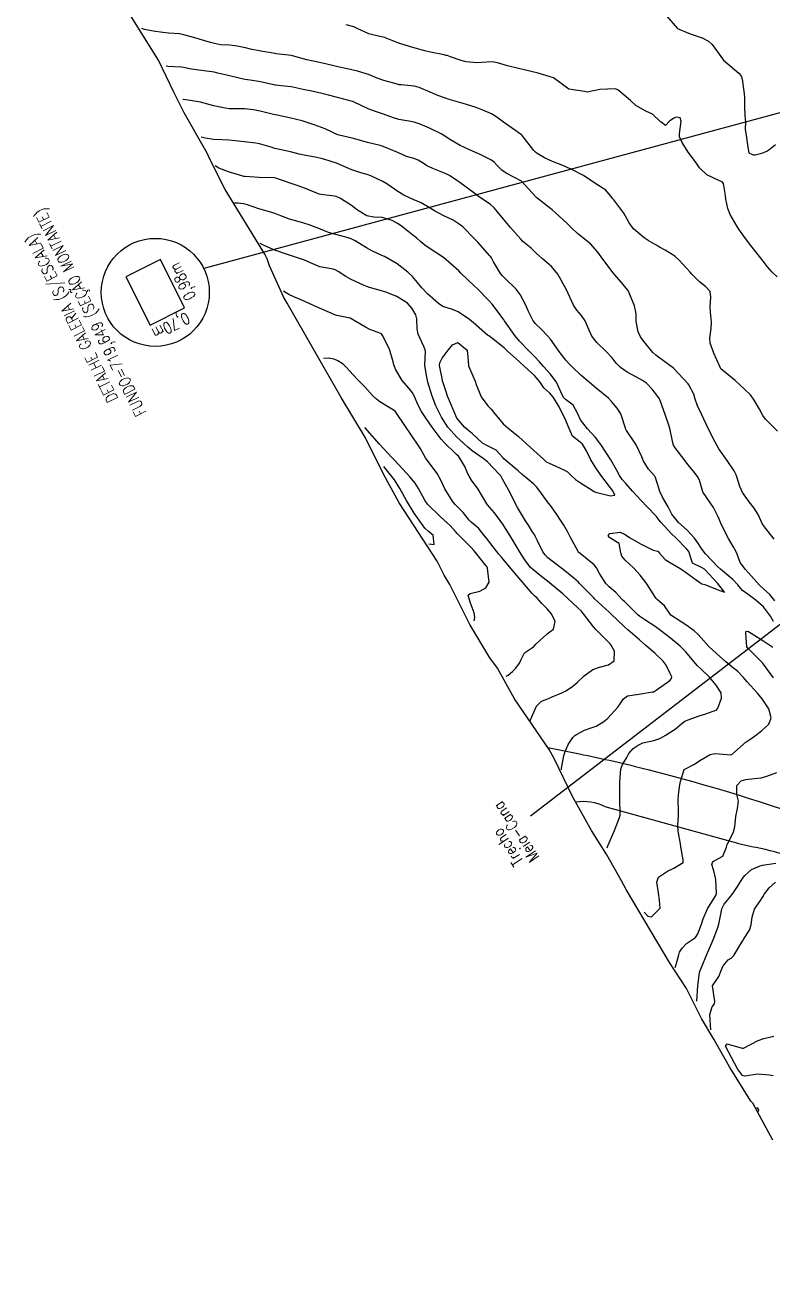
# Model space of a CAD drawing. Header units: metres. Extents: x 298520 to 308411, y 7433745 to 7450750.
# Drawn here: x 301635.1 to 301731.9, y 7441841.5 to 7442003 of the extents above; entities that cross this region are included whole.
import ezdxf

# ---------------------------------------------------------------- set-up
doc = ezdxf.new("R2010")
doc.units = ezdxf.units.M
doc.header["$LTSCALE"] = 10
doc.linetypes.add('CONTINUO', pattern=[0])
for name, color, linetype in [('Area', 45, 'Continuous'), ('Curvas de Nivel 1m', 11, 'Continuous'), ('Curvas de Nivel 5m', 15, 'Continuous'), ('TEXTO', 45, 'Continuous'), ('Vias Primárias', 230, 'Continuous')]:
    doc.layers.add(name, color=color, linetype=linetype)
doc.styles.add('ROMANS', font='romans', dxfattribs={"height": 0.2})

msp = doc.modelspace()

# ---------------------------------------------------------------- linework, layer by layer
at = {"layer": 'Area'}
msp.add_polyline3d([(301732.02, 7441858.46, 742.64), (301729.46, 7441863.25, 741.83), (301729.2, 7441863.52, 741.9), (301726.44, 7441867.99, 742.45), (301724.38, 7441871.54, 741.65), (301722.81, 7441874.24, 741.57), (301720.86, 7441878.14, 741.55), (301718.66, 7441881.49, 739.06), (301713.04, 7441890.95, 738.05), (301712.41, 7441892.09, 738.06), (301710.53, 7441895.45, 737.55), (301708.52, 7441898.62, 737.04), (301706.07, 7441903.02, 736.72), (301703.68, 7441907.91, 736.5), (301703.07, 7441909.09, 735.96), (301698.57, 7441915.67, 734.59), (301696.34, 7441919.64, 733.99), (301695.37, 7441920.96, 733.71), (301692.75, 7441925.28, 733.63), (301690.16, 7441930.47, 732.64), (301689.46, 7441931.7, 732.67), (301688.52, 7441933.5, 732.85), (301683.6, 7441941.08, 733.58), (301681.59, 7441944.79, 733.55), (301679.26, 7441949.49, 733.88), (301676.1, 7441954.72, 734.16), (301669.11, 7441966.96, 735.33), (301668.64, 7441967.69, 735.4), (301666.82, 7441971.79, 736.12), (301666.48, 7441972.69, 736.37), (301666.36, 7441972.93, 736.31), (301666.18, 7441973.29, 736.38), (301661.04, 7441981.66, 738.25), (301659.9, 7441983.95, 738.57), (301658.88, 7441986, 738.89), (301658.73, 7441986.4, 739.06), (301655.75, 7441991.59, 740.16), (301654.41, 7441994.31, 740.84), (301652.41, 7441998.42, 741.7), (301647.37, 7442006.54, 743.52)], dxfattribs=at)
at = {"layer": 'Curvas de Nivel 1m', "flags": 128}
for points, elevation in [([(301717.95, 7442004.54), (301719.7, 7442002.52), (301721.13, 7442001.93), (301721.7, 7442001.7), (301722.86, 7442001.31), (301723.69, 7442000.91), (301724.18, 7442000.47), (301725.66, 7441998.45), (301727.64, 7441996.76), (301727.92, 7441996.42), (301728.06, 7441995.99), (301728.27, 7441994.41), (301728.37, 7441993.64), (301728.35, 7441992.41), (301728.43, 7441991.27), (301728.48, 7441990.41), (301728.47, 7441989.49), (301728.64, 7441988.41), (301728.82, 7441987.11), (301728.92, 7441986.41), (301729.51, 7441986.16), (301729.75, 7441986.16), (301730.61, 7441986.39), (301731.27, 7441986.63), (301731.52, 7441986.83), (301732.37, 7441987.52)], 743), ([(301732.62, 7441970.36), (301731.94, 7441970.98), (301731.34, 7441971.65), (301730.79, 7441972.39), (301729.37, 7441974.2), (301729.21, 7441974.4), (301728.64, 7441975.15), (301727.73, 7441976.42), (301727.4, 7441976.9), (301726.49, 7441978.43), (301726.21, 7441979.22), (301725.95, 7441980.44), (301725.89, 7441980.88), (301725.65, 7441982.45), (301725.47, 7441982.66), (301725.13, 7441982.79), (301723.48, 7441983.58), (301722.52, 7441984.48), (301722.12, 7441985.11), (301721.51, 7441985.95), (301721.06, 7441986.5), (301720.27, 7441987.78), (301719.96, 7441988.52), (301719.95, 7441988.91), (301720.16, 7441990.51), (301720.01, 7441990.95), (301719.57, 7441991.03), (301719.19, 7441990.9), (301718.63, 7441990.53), (301718.11, 7441989.98), (301717.56, 7441990.4), (301717.48, 7441990.46), (301717.41, 7441990.54), (301716.44, 7441991.43), (301715.58, 7441991.82), (301714.3, 7441992.58), (301713.59, 7441993.21), (301711.97, 7441994.61), (301711.61, 7441994.71), (301709.61, 7441994.64), (301707.96, 7441994.31), (301707.61, 7441994.36), (301705.61, 7441994.69), (301703.63, 7441996.15), (301701.63, 7441996.73), (301699.64, 7441997.21), (301699.07, 7441997.34), (301697.65, 7441997.72), (301696.36, 7441998.09), (301695.65, 7441998.2), (301694.34, 7441998.13), (301693.65, 7441998.08), (301692.3, 7441998.2), (301691.66, 7441998.38), (301690.25, 7441998.87), (301689.81, 7441999.02), (301689.66, 7441999.06), (301689.44, 7441999.11), (301687.67, 7441999.49), (301686.92, 7441999.66), (301685.67, 7442000), (301684.96, 7442000.22), (301683.68, 7442000.59), (301682.78, 7442000.96), (301681.69, 7442001.39), (301680.36, 7442001.66), (301679.69, 7442001.84), (301678.18, 7442002.54), (301677.71, 7442002.74), (301676.74, 7442003.03)], 743), ([(301732.63, 7441950.36), (301731.11, 7441951.92), (301730.76, 7441952.38), (301730.32, 7441953.19), (301729.64, 7441954.39), (301729.14, 7441955.05), (301728.46, 7441955.72), (301727.71, 7441956.42), (301727.16, 7441956.91), (301725.3, 7441958.45), (301725.25, 7441958.51), (301725.19, 7441958.72), (301724.39, 7441960.46), (301723.93, 7441961.75), (301723.87, 7441962.46), (301724.03, 7441963.68), (301724.07, 7441964.46), (301723.95, 7441965.78), (301723.92, 7441966.46), (301724.02, 7441967.74), (301723.9, 7441968.46), (301723.31, 7441969.12), (301722.54, 7441969.71), (301721.76, 7441970.49), (301721.55, 7441970.72), (301721.33, 7441970.96), (301719.89, 7441972.51), (301719.35, 7441973.02), (301718.1, 7441973.79), (301717.37, 7441974.2), (301717.16, 7441974.33), (301716.8, 7441974.55), (301715.88, 7441975.07), (301715.38, 7441975.39), (301713.97, 7441976.58), (301713.4, 7441977.36), (301712.72, 7441978.6), (301711.44, 7441980.32), (301711.3, 7441980.47), (301711.21, 7441980.61), (301710.4, 7441981.57), (301709.46, 7441982.19), (301708.69, 7441982.65), (301707.48, 7441983.47), (301705.83, 7441984.34), (301705.49, 7441984.5), (301705.05, 7441984.69), (301703.5, 7441985.29), (301702.43, 7441985.79), (301701.51, 7441986.33), (301701.28, 7441986.51), (301701.06, 7441986.74), (301699.54, 7441988.68), (301699.45, 7441988.76), (301697.56, 7441990.11), (301697.15, 7441990.38), (301696.6, 7441990.79), (301696, 7441991.24), (301695.57, 7441991.46), (301694.44, 7441991.96), (301693.58, 7441992.29), (301691.78, 7441992.85), (301691.59, 7441992.9), (301690.07, 7441993.34), (301689.6, 7441993.5), (301688.62, 7441993.87), (301687.61, 7441994.3), (301686.2, 7441994.91), (301685.61, 7441995.06), (301683.88, 7441995.22), (301683.62, 7441995.26), (301683.21, 7441995.36), (301681.62, 7441995.8), (301680.76, 7441996.12), (301679.63, 7441996.57), (301678.2, 7441997.01), (301677.63, 7441997.15), (301677.47, 7441997.18), (301675.64, 7441997.57), (301674.97, 7441997.73), (301673.65, 7441998.05), (301672.44, 7441998.29), (301671.65, 7441998.46), (301669.77, 7441999.01), (301669.66, 7441999.04), (301668.86, 7441999.13), (301667.66, 7441999.26), (301667.53, 7441999.28), (301665.67, 7441999.61), (301664.35, 7441999.86), (301663.67, 7442000.02), (301662.6, 7442000.27), (301661.67, 7442000.36), (301660.46, 7442000.43), (301659.68, 7442000.58), (301659.16, 7442000.72), (301657.68, 7442001.17), (301657.41, 7442001.26), (301655.69, 7442001.74), (301655.15, 7442001.83), (301653.69, 7442001.95), (301652.98, 7442002.03), (301651.7, 7442002.2), (301650.61, 7442002.43), (301650.25, 7442002.52)], 742), ([(301732.2, 7441936.36), (301730.94, 7441937.95), (301730.64, 7441938.38), (301730.12, 7441939.55), (301729.61, 7441940.39), (301728.97, 7441941.18), (301728.12, 7441942.41), (301727.76, 7441943.18), (301727.37, 7441944.42), (301727.28, 7441944.69), (301727.02, 7441945.2), (301726.22, 7441946.44), (301725.06, 7441948.07), (301724.82, 7441948.45), (301724.52, 7441949), (301723.77, 7441950.46), (301723.1, 7441951.9), (301722.83, 7441952.47), (301722.27, 7441953.62), (301721.99, 7441954.49), (301721.8, 7441955.15), (301721.15, 7441956.36), (301721.05, 7441956.5), (301719.18, 7441958.52), (301717.2, 7441959.96), (301716.86, 7441960.2), (301716.49, 7441960.55), (301715.23, 7441962.1), (301714.89, 7441962.57), (301714.6, 7441963.22), (301714.34, 7441964.58), (301714.31, 7441965.54), (301714.11, 7441966.58), (301713.3, 7441968.59), (301712.37, 7441969.66), (301711.55, 7441970.62), (301711.33, 7441970.88), (301710, 7441972.63), (301709.36, 7441973.57), (301708.41, 7441974.65), (301707.38, 7441975.45), (301706.71, 7441975.99), (301705.99, 7441976.68), (301705.4, 7441977.27), (301703.84, 7441978.71), (301703.43, 7441979.05), (301702.04, 7441980.12), (301701.44, 7441980.58), (301701.37, 7441980.66), (301701.31, 7441980.73), (301699.47, 7441982.76), (301697.48, 7441983.81), (301696.9, 7441984.2), (301696.3, 7441984.8), (301695.91, 7441985.21), (301695.5, 7441985.51), (301694.12, 7441986.21), (301693.51, 7441986.48), (301692.64, 7441986.84), (301691.52, 7441987.36), (301690.28, 7441988.12), (301689.54, 7441988.6), (301689.05, 7441988.88), (301687.55, 7441989.62), (301686.35, 7441990.12), (301685.56, 7441990.39), (301685.13, 7441990.5), (301683.56, 7441990.75), (301682.86, 7441990.96), (301681.57, 7441991.44), (301680.42, 7441991.83), (301679.58, 7441992.15), (301677.69, 7441993.02), (301677.59, 7441993.06), (301677.54, 7441993.08), (301675.6, 7441993.61), (301674.45, 7441993.9), (301673.6, 7441994.11), (301672.27, 7441994.42), (301671.61, 7441994.55), (301671.16, 7441994.64), (301669.61, 7441994.97), (301668.33, 7441995.13), (301667.61, 7441995.19), (301667.55, 7441995.2), (301665.62, 7441995.61), (301664.28, 7441995.84), (301663.62, 7441995.94), (301662.68, 7441996.14), (301661.62, 7441996.4), (301660.1, 7441996.75), (301659.63, 7441996.86), (301659.31, 7441996.91), (301657.63, 7441997.12), (301656.67, 7441997.27), (301655.64, 7441997.48), (301655.41, 7441997.51), (301653.64, 7441997.63), (301653.47, 7441997.64), (301653.41, 7441997.65)], 741), ([(301732.11, 7441925.68), (301731.75, 7441926.37), (301730.81, 7441927.58), (301729.9, 7441928.39), (301728.83, 7441929.19), (301728.12, 7441929.7), (301727.49, 7441930.42), (301726.85, 7441931.11), (301725.25, 7441932.45), (301724.88, 7441932.8), (301723.31, 7441934.47), (301722.9, 7441935.02), (301722.33, 7441935.9), (301721.9, 7441936.49), (301720.93, 7441937.53), (301719.82, 7441938.51), (301718.95, 7441939.59), (301718.65, 7441940.22), (301718.48, 7441940.53), (301717.73, 7441941.79), (301717.41, 7441942.54), (301717.3, 7441942.85), (301717.01, 7441943.79), (301716.84, 7441944.37), (301716.73, 7441944.54), (301715.91, 7441945.44), (301715.22, 7441946.57), (301715.04, 7441947.02), (301714.33, 7441948.58), (301713.08, 7441950.42), (301713.02, 7441950.53), (301712.99, 7441950.59), (301712.93, 7441950.75), (301712.35, 7441952.6), (301711.86, 7441953.35), (301711.13, 7441954.2), (301710.72, 7441954.62), (301709.15, 7441955.92), (301708.26, 7441956.65), (301707.17, 7441957.61), (301706.05, 7441958.68), (301705.61, 7441959.11), (301705.19, 7441959.57), (301704.36, 7441960.7), (301703.23, 7441962.27), (301702.84, 7441962.72), (301702.04, 7441963.52), (301701.25, 7441964.31), (301700.92, 7441964.74), (301700.37, 7441965.85), (301699.97, 7441966.75), (301699.29, 7441968.08), (301698.79, 7441968.77), (301697.32, 7441970.19), (301697.01, 7441970.48), (301696.75, 7441970.79), (301695.84, 7441972.31), (301695.58, 7441972.81), (301695.48, 7441972.93), (301695.36, 7441973.07), (301693.79, 7441974.83), (301693.38, 7441975.28), (301691.84, 7441976.85), (301691.4, 7441977.19), (301690.59, 7441977.68), (301689.41, 7441978.27), (301688.19, 7441978.89), (301687.43, 7441979.37), (301686.47, 7441979.95), (301685.44, 7441980.38), (301684.22, 7441980.94), (301683.45, 7441981.43), (301682.12, 7441982.31), (301681.47, 7441982.7), (301680.93, 7441982.98), (301679.92, 7441983.43), (301679.48, 7441983.6), (301678.66, 7441983.83), (301677.48, 7441984.22), (301675.58, 7441985.04), (301675.49, 7441985.07), (301673.98, 7441985.55), (301673.5, 7441985.68), (301672.73, 7441985.85), (301671.5, 7441986.07), (301670.66, 7441986.25), (301669.51, 7441986.54), (301667.72, 7441986.93), (301667.51, 7441986.99), (301667.01, 7441987.15), (301665.52, 7441987.59), (301665.01, 7441987.68), (301663.52, 7441987.84), (301662.77, 7441987.95), (301661.53, 7441988.07), (301660.66, 7441988.09), (301659.53, 7441988.14), (301658.46, 7441988.32), (301657.93, 7441988.46)], 739), ([(301715.37, 7441888.02), (301715.86, 7441887.51), (301716.33, 7441887.42), (301717.43, 7441888.53), (301717.37, 7441889.55), (301717.2, 7441890.54), (301717.01, 7441891.92), (301717.23, 7441892.54), (301718.4, 7441893.33), (301719.21, 7441893.71), (301720.41, 7441894.45), (301720.44, 7441894.48), (301720.44, 7441894.5), (301720.42, 7441894.78), (301720.13, 7441896.5), (301720.06, 7441896.89), (301719.77, 7441898.51), (301719.73, 7441899.25), (301719.81, 7441900.51), (301719.82, 7441901.18), (301719.78, 7441902.51), (301719.81, 7441903.22), (301719.98, 7441904.51), (301720.09, 7441904.96), (301720.56, 7441906.5), (301721.87, 7441907.19), (301722.57, 7441907.65), (301723.93, 7441908.46), (301724.58, 7441908.57), (301726.14, 7441908.43), (301726.58, 7441908.39), (301726.71, 7441908.43), (301728.6, 7441910.07), (301728.78, 7441910.22), (301729.04, 7441910.4), (301729.98, 7441911.02), (301730.62, 7441911.56), (301731.06, 7441911.95), (301731.51, 7441912.37), (301731.83, 7441913.18), (301731.53, 7441914.37), (301730.67, 7441915.66), (301730.05, 7441916.39), (301728.7, 7441917.88), (301728.45, 7441918.16), (301728.26, 7441918.41), (301727.51, 7441919.21), (301726.72, 7441919.81), (301725.94, 7441920.44), (301724.74, 7441921.54), (301723.74, 7441922.46), (301722.76, 7441923.58), (301722.34, 7441924.05), (301721.84, 7441924.48), (301720.78, 7441925.24), (301718.8, 7441926.52), (301717.99, 7441927.71), (301717.06, 7441928.55), (301716.93, 7441928.66), (301716.83, 7441928.81), (301715.72, 7441930.56), (301714.86, 7441931.69), (301714.01, 7441932.58), (301712.88, 7441933.62), (301712.45, 7441934.16), (301712.34, 7441934.6), (301712.11, 7441935.8), (301710.91, 7441936.53), (301710.81, 7441936.62), (301710.71, 7441936.82), (301710.92, 7441937.11), (301712.24, 7441937.28), (301712.92, 7441936.94), (301713.47, 7441936.58), (301714.9, 7441935.74), (301716.52, 7441934.93), (301716.9, 7441934.84), (301717.14, 7441934.79), (301717.35, 7441934.54), (301718.09, 7441933.74), (301718.88, 7441933.23), (301720.1, 7441932.51), (301720.87, 7441931.99), (301722.57, 7441930.75), (301722.84, 7441930.57), (301723.23, 7441930.47), (301724.84, 7441929.84), (301725.79, 7441929.48), (301725.05, 7441930.45), (301724.85, 7441930.66), (301723.17, 7441932.47), (301722.87, 7441932.65), (301721.62, 7441933.23), (301721.26, 7441934.49), (301721.17, 7441934.77), (301720.9, 7441935.08), (301719.45, 7441936.51), (301718.92, 7441937.03), (301717.54, 7441938.54), (301717.28, 7441938.88), (301716.95, 7441939.29), (301715.74, 7441940.56), (301714.97, 7441941.35), (301713.84, 7441942.58), (301713, 7441943.56), (301712.52, 7441944.11), (301712.15, 7441944.6), (301711.76, 7441945.35), (301711.03, 7441946.62), (301709.74, 7441948.63), (301709.07, 7441949.53), (301708.03, 7441950.65), (301707.1, 7441951.83), (301706.73, 7441952.67), (301706.15, 7441953.71), (301705.13, 7441954.51), (301704.96, 7441954.69), (301704.75, 7441955.08), (301703.99, 7441956.7), (301703.17, 7441957.8), (301702.3, 7441958.72), (301701.79, 7441959.33), (301701.2, 7441959.99), (301700.41, 7441960.75), (301699.22, 7441962), (301698.59, 7441962.77), (301697.25, 7441964.65), (301697.2, 7441964.73), (301697.17, 7441964.78), (301696.36, 7441965.89), (301695.65, 7441966.8), (301695.28, 7441967.24), (301693.71, 7441968.83), (301693.31, 7441969.21), (301691.61, 7441970.85), (301691.33, 7441971.12), (301689.35, 7441972.88), (301687.37, 7441974.17), (301686.94, 7441974.48), (301686.41, 7441974.91), (301685.84, 7441975.39), (301685.38, 7441975.75), (301683.87, 7441976.95), (301683.4, 7441977.28), (301682.69, 7441977.67), (301681.41, 7441978.06), (301680.32, 7441978.07), (301679.41, 7441978.28), (301678.22, 7441979.01), (301677.43, 7441979.62), (301675.99, 7441980.49), (301675.44, 7441980.75), (301675.21, 7441980.82), (301673.44, 7441981.02), (301673.24, 7441981.07), (301671.45, 7441981.81), (301670.38, 7441982.18), (301669.46, 7441982.49), (301667.6, 7441983.14), (301667.47, 7441983.17), (301667.43, 7441983.18), (301665.47, 7441983.23), (301663.63, 7441983.35), (301663.47, 7441983.37), (301663.23, 7441983.44), (301661.48, 7441983.97), (301660.25, 7441984.46), (301659.74, 7441984.72)], 738), ([(301710.56, 7441896.37), (301710.59, 7441896.47), (301710.65, 7441896.62), (301710.81, 7441896.98), (301711.51, 7441898.6), (301712.16, 7441900.28), (301712.24, 7441900.59), (301712.24, 7441900.84), (301712.2, 7441902.59), (301712.21, 7441904.28), (301712.21, 7441904.59), (301712.21, 7441904.92), (301712.36, 7441906.59), (301712.57, 7441907.16), (301713.1, 7441908.06), (301713.39, 7441908.58), (301713.95, 7441909.21), (301714.59, 7441909.68), (301715.21, 7441909.95), (301716.6, 7441910.28), (301717.41, 7441910.54), (301718.18, 7441910.96), (301718.61, 7441911.24), (301719.39, 7441911.75), (301720.3, 7441912.5), (301720.47, 7441912.66), (301720.64, 7441912.76), (301721.08, 7441912.94), (301722.64, 7441913.52), (301723.37, 7441913.74), (301724.65, 7441914.21), (301724.8, 7441914.3), (301724.9, 7441914.45), (301725.37, 7441915.74), (301725.33, 7441916.44), (301724.69, 7441917.45), (301723.82, 7441918.46), (301722.71, 7441919.54), (301722.24, 7441920), (301721.84, 7441920.48), (301720.74, 7441921.8), (301720.01, 7441922.51), (301718.76, 7441923.51), (301718.2, 7441923.96), (301717.48, 7441924.54), (301716.78, 7441925.04), (301715.46, 7441925.9), (301714.8, 7441926.34), (301714.53, 7441926.57), (301712.82, 7441928.26), (301712.65, 7441928.42), (301712.48, 7441928.6), (301711.67, 7441929.45), (301710.84, 7441930.16), (301710.39, 7441930.62), (301709.57, 7441931.92), (301709.18, 7441932.64), (301708.88, 7441933.04), (301707.07, 7441934.48), (301706.89, 7441934.62), (301706.87, 7441934.64), (301706.85, 7441934.66), (301706.79, 7441934.77), (301705.79, 7441936.68), (301705.49, 7441937.25), (301704.94, 7441938.18), (301704.61, 7441938.69), (301703.95, 7441939.7), (301703.22, 7441940.71), (301702.97, 7441941.04), (301701.73, 7441942.73), (301701.42, 7441943.16), (301701, 7441943.53), (301699.56, 7441944.75), (301699.02, 7441945.23), (301697.18, 7441946.78), (301697.04, 7441946.93), (301696.16, 7441947.9), (301695.06, 7441948.44), (301694.42, 7441948.82), (301693.07, 7441950.03), (301692.64, 7441950.39), (301692.1, 7441950.84), (301691.1, 7441952.05), (301690.72, 7441952.86), (301690.26, 7441954), (301689.88, 7441954.87), (301689.7, 7441955.43), (301689.24, 7441956.88), (301689.16, 7441957.18), (301688.85, 7441958.88), (301688.88, 7441959.19), (301689.19, 7441959.8), (301689.98, 7441960.87), (301690.52, 7441961.56), (301691.22, 7441961.83), (301692.43, 7441960.84), (301692.53, 7441959.49), (301692.6, 7441958.84), (301693.16, 7441957.53), (301693.44, 7441956.83), (301693.58, 7441956.4), (301694.22, 7441954.82), (301695.12, 7441953.63), (301695.52, 7441953.21), (301695.83, 7441952.8), (301697.09, 7441951.29), (301697.69, 7441950.77), (301699.07, 7441949.68), (301700.06, 7441948.75), (301701.05, 7441947.84), (301702.3, 7441946.72), (301702.68, 7441946.36), (301703.03, 7441946.2), (301703.92, 7441945.8), (301705.02, 7441945.29), (301705.43, 7441945.09), (301705.83, 7441944.68), (301706.45, 7441944.11), (301707, 7441943.76), (301708.76, 7441942.64), (301708.99, 7441942.5), (301709.22, 7441942.4), (301710.98, 7441941.96), (301711.56, 7441942.04), (301711.31, 7441942.62), (301711.17, 7441942.79), (301711, 7441942.99), (301709.75, 7441944.63), (301709.02, 7441945.71), (301708.47, 7441946.65), (301707.9, 7441947.8), (301707.39, 7441948.66), (301707.07, 7441948.94), (301706.09, 7441949.69), (301705.64, 7441950.68), (301705.1, 7441952.03), (301704.74, 7441952.69), (301704.33, 7441953.49), (301703.62, 7441954.71), (301703.14, 7441955.27), (301702.38, 7441955.96), (301701.86, 7441956.73), (301701.17, 7441957.57), (301699.84, 7441958.75), (301699.19, 7441959.34), (301697.62, 7441960.78), (301697.21, 7441961.14), (301695.56, 7441962.47), (301695.23, 7441962.7), (301695.06, 7441962.81), (301693.25, 7441964.4), (301692.74, 7441964.84), (301691.26, 7441965.82), (301690.51, 7441966.11), (301689.27, 7441966.51), (301688.69, 7441966.89), (301687.29, 7441968.17), (301686.56, 7441968.91), (301686, 7441969.61), (301685.32, 7441970.4), (301684.74, 7441970.94), (301683.34, 7441972.02), (301681.7, 7441972.97), (301681.35, 7441973.13), (301680.08, 7441973.71), (301679.36, 7441974.11), (301677.92, 7441975.01), (301677.38, 7441975.29), (301676.99, 7441975.41), (301675.38, 7441975.83), (301674.45, 7441976.12), (301673.39, 7441976.52), (301671.95, 7441977.08), (301671.4, 7441977.28), (301671.14, 7441977.35), (301669.4, 7441977.81), (301668.29, 7441978.25), (301667.41, 7441978.59), (301665.42, 7441979.16), (301663.93, 7441979.69), (301663.43, 7441979.81), (301662.73, 7441979.9), (301662.28, 7441979.92)], 737), ([(301704.66, 7441906.48), (301704.64, 7441906.61), (301704.64, 7441906.69), (301704.97, 7441908.29), (301705.08, 7441908.69), (301705.51, 7441909.76), (301706.12, 7441910.67), (301706.38, 7441910.9), (301706.61, 7441911.04), (301707.65, 7441911.62), (301708.62, 7441911.93), (301709.15, 7441912.11), (301710.01, 7441912.63), (301710.36, 7441912.9), (301710.64, 7441913.17), (301711.94, 7441914.6), (301712.24, 7441915.02), (301712.67, 7441915.67), (301713.22, 7441916.04), (301714.68, 7441916.25), (301714.95, 7441916.29), (301716.44, 7441916.55), (301716.65, 7441916.59), (301716.68, 7441916.6), (301716.94, 7441916.8), (301718.7, 7441918.06), (301718.91, 7441918.31), (301718.94, 7441918.52), (301718.71, 7441919.03), (301718.2, 7441920.01), (301717.84, 7441920.53), (301716.74, 7441921.58), (301715.6, 7441922.56), (301714.76, 7441923.29), (301713.26, 7441924.59), (301712.78, 7441925.02), (301711.09, 7441926.62), (301710.94, 7441926.75), (301710.81, 7441926.88), (301708.93, 7441928.64), (301708.82, 7441928.74), (301707.88, 7441929.7), (301706.94, 7441930.67), (301706.84, 7441930.77), (301706.24, 7441931.29), (301704.87, 7441932.42), (301704.5, 7441932.69), (301702.89, 7441933.94), (301702.51, 7441934.33), (301702.24, 7441934.72), (301701.52, 7441936.12), (301701.25, 7441936.74), (301701.13, 7441936.94), (301700.93, 7441937.23), (301700.35, 7441938.16), (301700, 7441938.75), (301698.96, 7441940.44), (301698.78, 7441940.76), (301698.58, 7441941.16), (301697.76, 7441942.77), (301697.01, 7441944.15), (301696.77, 7441944.55), (301696.59, 7441944.79), (301695.04, 7441946.37), (301694.48, 7441946.82), (301693.05, 7441947.82), (301692.5, 7441948.28), (301691.92, 7441948.85), (301691.46, 7441949.25), (301691.07, 7441949.58), (301689.93, 7441950.87), (301689.1, 7441952.16), (301688.73, 7441952.88), (301688.38, 7441953.62), (301687.88, 7441954.89), (301687.34, 7441956.71), (301687.3, 7441956.9), (301687.16, 7441957.57), (301686.95, 7441958.9), (301687, 7441960.7), (301686.98, 7441960.9), (301686.79, 7441961.33), (301686.07, 7441962.92), (301685.92, 7441963.6), (301685.9, 7441964.92), (301685.78, 7441965.44), (301685.27, 7441966.31), (301684.67, 7441966.94), (301683.29, 7441967.8), (301681.87, 7441968.38), (301681.3, 7441968.56), (301679.75, 7441968.99), (301679.41, 7441969.1), (301679.3, 7441969.14), (301679.07, 7441969.24), (301677.31, 7441970.04), (301676.71, 7441970.42), (301675.71, 7441971.04), (301675.33, 7441971.25), (301675.04, 7441971.34), (301673.33, 7441971.64), (301672.4, 7441972.02), (301671.34, 7441972.51), (301669.54, 7441973.12), (301669.39, 7441973.16), (301669.35, 7441973.17), (301669.28, 7441973.19), (301667.36, 7441973.86), (301666.09, 7441974.43), (301665.6, 7441974.69)], 736), ([(301697.49, 7441918.59), (301697.72, 7441918.74), (301698.28, 7441919.19), (301698.71, 7441919.62), (301699.2, 7441920.27), (301699.42, 7441920.75), (301699.85, 7441921.63), (301700.75, 7441922.23), (301701.05, 7441922.43), (301701.34, 7441922.73), (301702.77, 7441924.09), (301703.13, 7441924.34), (301703.63, 7441924.7), (301703.81, 7441925.68), (301703.36, 7441926.7), (301702.81, 7441927.34), (301702.12, 7441928.02), (301701.51, 7441928.73), (301701.13, 7441929.03), (301700.83, 7441929.3), (301699.65, 7441930.75), (301698.86, 7441931.66), (301697.92, 7441932.77), (301696.89, 7441934.02), (301696.53, 7441934.43), (301696.24, 7441934.79), (301694.92, 7441936.47), (301694.67, 7441936.81), (301693.89, 7441937.78), (301692.94, 7441938.57), (301692.8, 7441938.69), (301692.67, 7441938.83), (301691.91, 7441939.8), (301690.96, 7441940.76), (301690.86, 7441940.86), (301690.53, 7441941.3), (301689.53, 7441942.87), (301689, 7441944), (301688.54, 7441944.88), (301687.04, 7441946.9), (301686.31, 7441948.16), (301685.82, 7441948.92), (301685.51, 7441949.36), (301685.07, 7441949.99), (301684.44, 7441950.94), (301683.11, 7441952.95), (301681.12, 7441954.17), (301680.65, 7441954.5), (301680.16, 7441954.98), (301679.15, 7441956.09), (301678.24, 7441957.01), (301677.17, 7441958.18), (301676.78, 7441958.62), (301676.33, 7441959.03), (301675.64, 7441959.49), (301675.19, 7441959.68), (301674.43, 7441959.82), (301673.82, 7441959.79)], 734), ([(301693.31, 7441925.78), (301693.41, 7441926.2), (301693.34, 7441926.82), (301692.82, 7441928.2), (301692.55, 7441929.11), (301692.83, 7441929.32), (301694.05, 7441929.6), (301694.84, 7441930.03), (301695.28, 7441930.8), (301695.07, 7441932.61), (301694.97, 7441932.81), (301694.92, 7441932.86), (301694.87, 7441932.92), (301693.35, 7441934.83), (301692.9, 7441935.33), (301691.38, 7441936.85), (301691.14, 7441937.08), (301690.93, 7441937.33), (301690.21, 7441938.14), (301689.4, 7441938.88), (301688.95, 7441939.27), (301687.29, 7441940.9), (301686.97, 7441941.31), (301686.1, 7441942.91), (301685.68, 7441943.6), (301685.01, 7441944.42), (301684.55, 7441944.93), (301683.04, 7441946.54), (301682.64, 7441946.95), (301681.06, 7441948.68), (301679.17, 7441950.82)], 733), ([(301687.47, 7441935.76), (301688.13, 7441935.66), (301688.01, 7441936.89), (301687.4, 7441937.36), (301686.93, 7441937.77), (301685.55, 7441939.73), (301684.56, 7441941.35), (301683.69, 7441942.94), (301683, 7441944.04), (301681.63, 7441945.76)], 732), ([(301732.11, 7441918.37), (301730.72, 7441920.31), (301730.67, 7441920.38), (301728.75, 7441922.27), (301728.68, 7441922.4), (301728.55, 7441924.18), (301728.56, 7441924.4), (301728.77, 7441924.43), (301728.88, 7441924.4), (301730.76, 7441923.23), (301731.28, 7441922.89), (301732.04, 7441922.37)], 739), ([(301719.37, 7441880.83), (301719.51, 7441881.25), (301719.84, 7441882.5), (301719.95, 7441882.83), (301720.28, 7441883.36), (301720.84, 7441883.94), (301721.62, 7441884.49), (301722.03, 7441884.75), (301722.3, 7441885.19), (301722.79, 7441886.47), (301723, 7441887.14), (301723.57, 7441888.46), (301724.36, 7441889.72), (301724.65, 7441890.16), (301724.74, 7441890.45), (301724.65, 7441892.19), (301724.63, 7441892.45), (301724.4, 7441893.37), (301724.14, 7441894.18), (301724.22, 7441894.45), (301724.29, 7441894.58), (301724.42, 7441894.66), (301725.58, 7441895.29), (301726.04, 7441896.43), (301726.11, 7441896.77), (301726.45, 7441897.44), (301726.95, 7441898.42), (301727.11, 7441899.06), (301727.26, 7441900.42), (301727.46, 7441901.45), (301727.61, 7441902.41), (301727.39, 7441903.28), (301727.39, 7441904.42), (301727.94, 7441905.02), (301728.55, 7441905.22), (301729.62, 7441905.32), (301730.55, 7441905.44), (301731.28, 7441905.64), (301732.56, 7441906.13)], 739), ([(301723.99, 7441872.78), (301723.89, 7441874.74), (301724.19, 7441875.75), (301724.49, 7441876.15), (301724.54, 7441876.45), (301724.22, 7441878.45), (301725.02, 7441879.66), (301725.33, 7441880.44), (301725.61, 7441881.08), (301726.26, 7441881.82), (301726.63, 7441882.06), (301726.97, 7441882.42), (301728.03, 7441884.14), (301728.19, 7441884.4), (301728.23, 7441884.46), (301728.3, 7441884.55), (301729.03, 7441885.68), (301729.24, 7441886.39), (301729.35, 7441887.37), (301729.67, 7441888.39), (301729.93, 7441888.8), (301730.35, 7441889.41), (301730.73, 7441890), (301730.95, 7441890.37), (301731.57, 7441891.17), (301732.39, 7441891.91)], 741), ([(301732.09, 7441866.82), (301731.55, 7441866.91), (301730.09, 7441867.01), (301728.43, 7441866.74), (301728.09, 7441866.83), (301727.45, 7441867.71), (301725.91, 7441870.65), (301726.14, 7441870.95), (301728.05, 7441870.41), (301728.13, 7441870.38), (301728.17, 7441870.37), (301728.23, 7441870.41), (301730.14, 7441871.39), (301730.89, 7441871.63), (301732.15, 7441871.94)], 742), ([(301730.14, 7441862.2), (301730.19, 7441862.22), (301730.23, 7441862.38), (301730.04, 7441862.67), (301729.91, 7441862.63)], 741)]:
    msp.add_lwpolyline(points, dxfattribs=dict(at, elevation=elevation))
at = {"layer": 'Curvas de Nivel 5m', "flags": 128}
for points, elevation in [([(301732.28, 7441928.36), (301731.66, 7441929.2), (301730.84, 7441929.94), (301730.3, 7441930.39), (301728.87, 7441931.98), (301728.48, 7441932.41), (301727.82, 7441933.35), (301727.4, 7441934.42), (301727.25, 7441934.78), (301726.9, 7441935.39), (301726.3, 7441936.44), (301725.59, 7441937.78), (301725.28, 7441938.45), (301724.95, 7441939.24), (301724.33, 7441940.46), (301722.99, 7441942.4), (301722.96, 7441942.47), (301722.53, 7441944), (301722.28, 7441944.48), (301721.73, 7441945.2), (301721.03, 7441946.05), (301720.67, 7441946.5), (301719.38, 7441948.19), (301719.17, 7441948.52), (301719.07, 7441948.83), (301718.72, 7441950.52), (301718.6, 7441951.01), (301718.09, 7441952.53), (301717.48, 7441954.18), (301717.33, 7441954.54), (301717.14, 7441954.85), (301716.4, 7441955.8), (301715.67, 7441956.56), (301715.16, 7441956.94), (301714.37, 7441957.37), (301713.17, 7441958.02), (301712.31, 7441958.6), (301711.74, 7441959.16), (301711.2, 7441959.86), (301710.48, 7441960.63), (301709.22, 7441961.83), (301708.6, 7441962.65), (301708.08, 7441963.82), (301707.73, 7441964.66), (301707.26, 7441965.34), (301706.64, 7441966.04), (301706.22, 7441966.68), (301705.3, 7441968.69), (301704.17, 7441970.7), (301703.34, 7441971.7), (301702.13, 7441972.72), (301701.36, 7441973.42), (301700.7, 7441974.07), (301699.84, 7441974.75), (301699.59, 7441974.97), (301699.38, 7441975.22), (301698.05, 7441976.77), (301697.4, 7441977.51), (301696.37, 7441978.8), (301695.93, 7441979.3), (301695.43, 7441979.73), (301693.85, 7441980.83), (301693.45, 7441981.12), (301692.46, 7441981.84), (301691.47, 7441982.56), (301691.1, 7441982.86), (301690.12, 7441983.51), (301689.48, 7441983.79), (301687.97, 7441984.41), (301687.49, 7441984.61), (301687.28, 7441984.7), (301686.96, 7441984.91), (301686.07, 7441985.49), (301685.5, 7441985.68), (301684.54, 7441985.97), (301683.51, 7441986.42), (301682.28, 7441986.96), (301681.52, 7441987.25), (301681.13, 7441987.36), (301679.52, 7441987.75), (301678.47, 7441988.07), (301677.53, 7441988.34), (301675.85, 7441988.72), (301675.54, 7441988.82), (301675, 7441989.05), (301674.01, 7441989.52), (301673.55, 7441989.71), (301672.59, 7441990.05), (301671.56, 7441990.41), (301671.02, 7441990.56), (301669.56, 7441990.93), (301668.63, 7441991.13), (301667.57, 7441991.33), (301667.33, 7441991.38), (301665.57, 7441991.81), (301664.74, 7441992.01), (301663.58, 7441992.13), (301662.66, 7441992.12), (301661.58, 7441992.14), (301660.63, 7441992.28), (301659.58, 7441992.52), (301657.86, 7441992.99), (301657.59, 7441993.04), (301655.97, 7441993.28), (301655.59, 7441993.32), (301655.57, 7441993.32)], 740), ([(301700.6, 7441912.8), (301700.63, 7441912.93), (301701.4, 7441914.73), (301702.04, 7441915.35), (301702.67, 7441915.58), (301703.46, 7441915.91), (301704.68, 7441916.44), (301704.86, 7441916.51), (301705.21, 7441916.68), (301706.09, 7441917.27), (301706.69, 7441917.77), (301707.6, 7441918.66), (301708.71, 7441919.47), (301709.57, 7441919.78), (301710.72, 7441920.08), (301711.47, 7441920.61), (301711.5, 7441921.85), (301711.1, 7441922.61), (301710.94, 7441922.8), (301710.76, 7441922.99), (301709.1, 7441924.64), (301708.78, 7441925), (301707.5, 7441926.66), (301707.19, 7441927.05), (301706.81, 7441927.42), (301705.47, 7441928.68), (301704.83, 7441929.27), (301703.09, 7441930.71), (301702.85, 7441930.9), (301702.1, 7441931.47), (301700.87, 7441932.46), (301700.6, 7441932.74), (301699.83, 7441933.81), (301699.2, 7441934.76), (301698.9, 7441935.26), (301698.01, 7441936.77), (301696.94, 7441938.43), (301696.8, 7441938.64), (301696.69, 7441938.78), (301695.95, 7441939.79), (301695.06, 7441940.81), (301694.96, 7441940.93), (301693.83, 7441942.82), (301693, 7441944.02), (301692.67, 7441944.5), (301692.51, 7441944.84), (301692.1, 7441945.77), (301691.49, 7441946.85), (301691.28, 7441947.1), (301691.05, 7441947.33), (301689.45, 7441948.88), (301689.07, 7441949.31), (301687.88, 7441950.89), (301687.1, 7441951.99), (301686.5, 7441952.91), (301686.04, 7441953.83), (301685.56, 7441954.92), (301685.42, 7441955.21), (301685.14, 7441955.61), (301683.98, 7441956.94), (301683.18, 7441958.32), (301682.92, 7441958.95), (301682.81, 7441959.33), (301682.35, 7441960.96), (301681.45, 7441962.74), (301681.31, 7441962.97), (301681.23, 7441963.03), (301679.8, 7441963.55), (301679.24, 7441963.83), (301677.25, 7441965.02), (301675.54, 7441965.33), (301675.26, 7441965.42), (301674.59, 7441965.73), (301673.27, 7441966.28), (301671.55, 7441967.09), (301671.28, 7441967.21), (301669.95, 7441967.77), (301669.29, 7441968.06), (301668.62, 7441968.48)], 735), ([(301722.2, 7441876.48), (301722.34, 7441878.48), (301722.55, 7441880.18), (301722.63, 7441880.47), (301722.87, 7441881.08), (301723.43, 7441882.46), (301724.29, 7441884.45), (301724.87, 7441885.89), (301725.03, 7441886.44), (301725.25, 7441887.52), (301725.45, 7441888.44), (301725.74, 7441889.05), (301726.36, 7441889.82), (301726.85, 7441890.42), (301727.45, 7441891.34), (301728.13, 7441892.4), (301728.4, 7441892.77), (301729.26, 7441893.53), (301730.41, 7441894.03), (301730.69, 7441894.1), (301732.41, 7441894.36)], 740)]:
    msp.add_lwpolyline(points, dxfattribs=dict(at, elevation=elevation))
at = {"layer": 'TEXTO', "linetype": 'CONTINUO'}
for points in [[(301866.45, 7442027.71, 0), (301658.28, 7441971.44, 0)], [(301865.75, 7442027.25, 0), (301700.62, 7441900.44, 0)]]:
    msp.add_polyline3d(points, dxfattribs=at)
msp.add_polyline3d([(301655.8, 7441966.32, 0), (301652.68, 7441972.59, 0), (301648.2, 7441970.36, 0), (301651.33, 7441964.09, 0), (301655.8, 7441966.32, 0)], close=True, dxfattribs=at)
msp.add_circle((301652, 7441968.34), 7, dxfattribs=at)
at = {"layer": 'Vias Primárias', "elevation": 735.91}
msp.add_lwpolyline([(301702.89, 7441909.36), (301706.96, 7441908.53, -0.0122), (301715.85, 7441906.5, -0.024236), (301738.82, 7441899.45, -0.01024), (301754.47, 7441893.44, 0.006534), (301768.18, 7441888.06, -0.006553), (301774.15, 7441885.72, 0.173901), (301785.96, 7441885.21, 0.189292), (301787.82, 7441886.71), (301791.33, 7441890.98), (301799.12, 7441885.72), (301762.74, 7441841.5), (301755.46, 7441847.49), (301776.74, 7441873.78, 0.45287), (301776.07, 7441877.69), (301742.14, 7441891.32, -0.040675), (301739, 7441892.89, 0.089673), (301729.88, 7441896.38, -0.022191), (301726.88, 7441897.09), (301710.33, 7441901.67, 0.152506), (301706.48, 7441902.28, 1.341236)], format="xyb", dxfattribs=at)

# ---------------------------------------------------------------- texts
at = {"layer": 'TEXTO', "style": 'ROMANS', "width": 0.8}
for s, rotation, p in [('FUNDO=719,649 (SEÇÃO MONTANTE)', 116.5, (301650.88, 7441952.75)), ('DETALHE GALERIA (S/ESCALA)', 116.5, (301647.21, 7441954.55)), ('0,98m', 116.5, (301657.31, 7441967.77)), ('0,70m', 206.5, (301656, 7441965.81)), ('Meia-Cana', 123.7682, (301701.84, 7441895.13)), ('Trecho', 123.7682, (301699.76, 7441894.65))]:
    msp.add_text(s, height=1.5, rotation=rotation, dxfattribs=at).set_placement(p)

doc.saveas('drawing.dxf')
